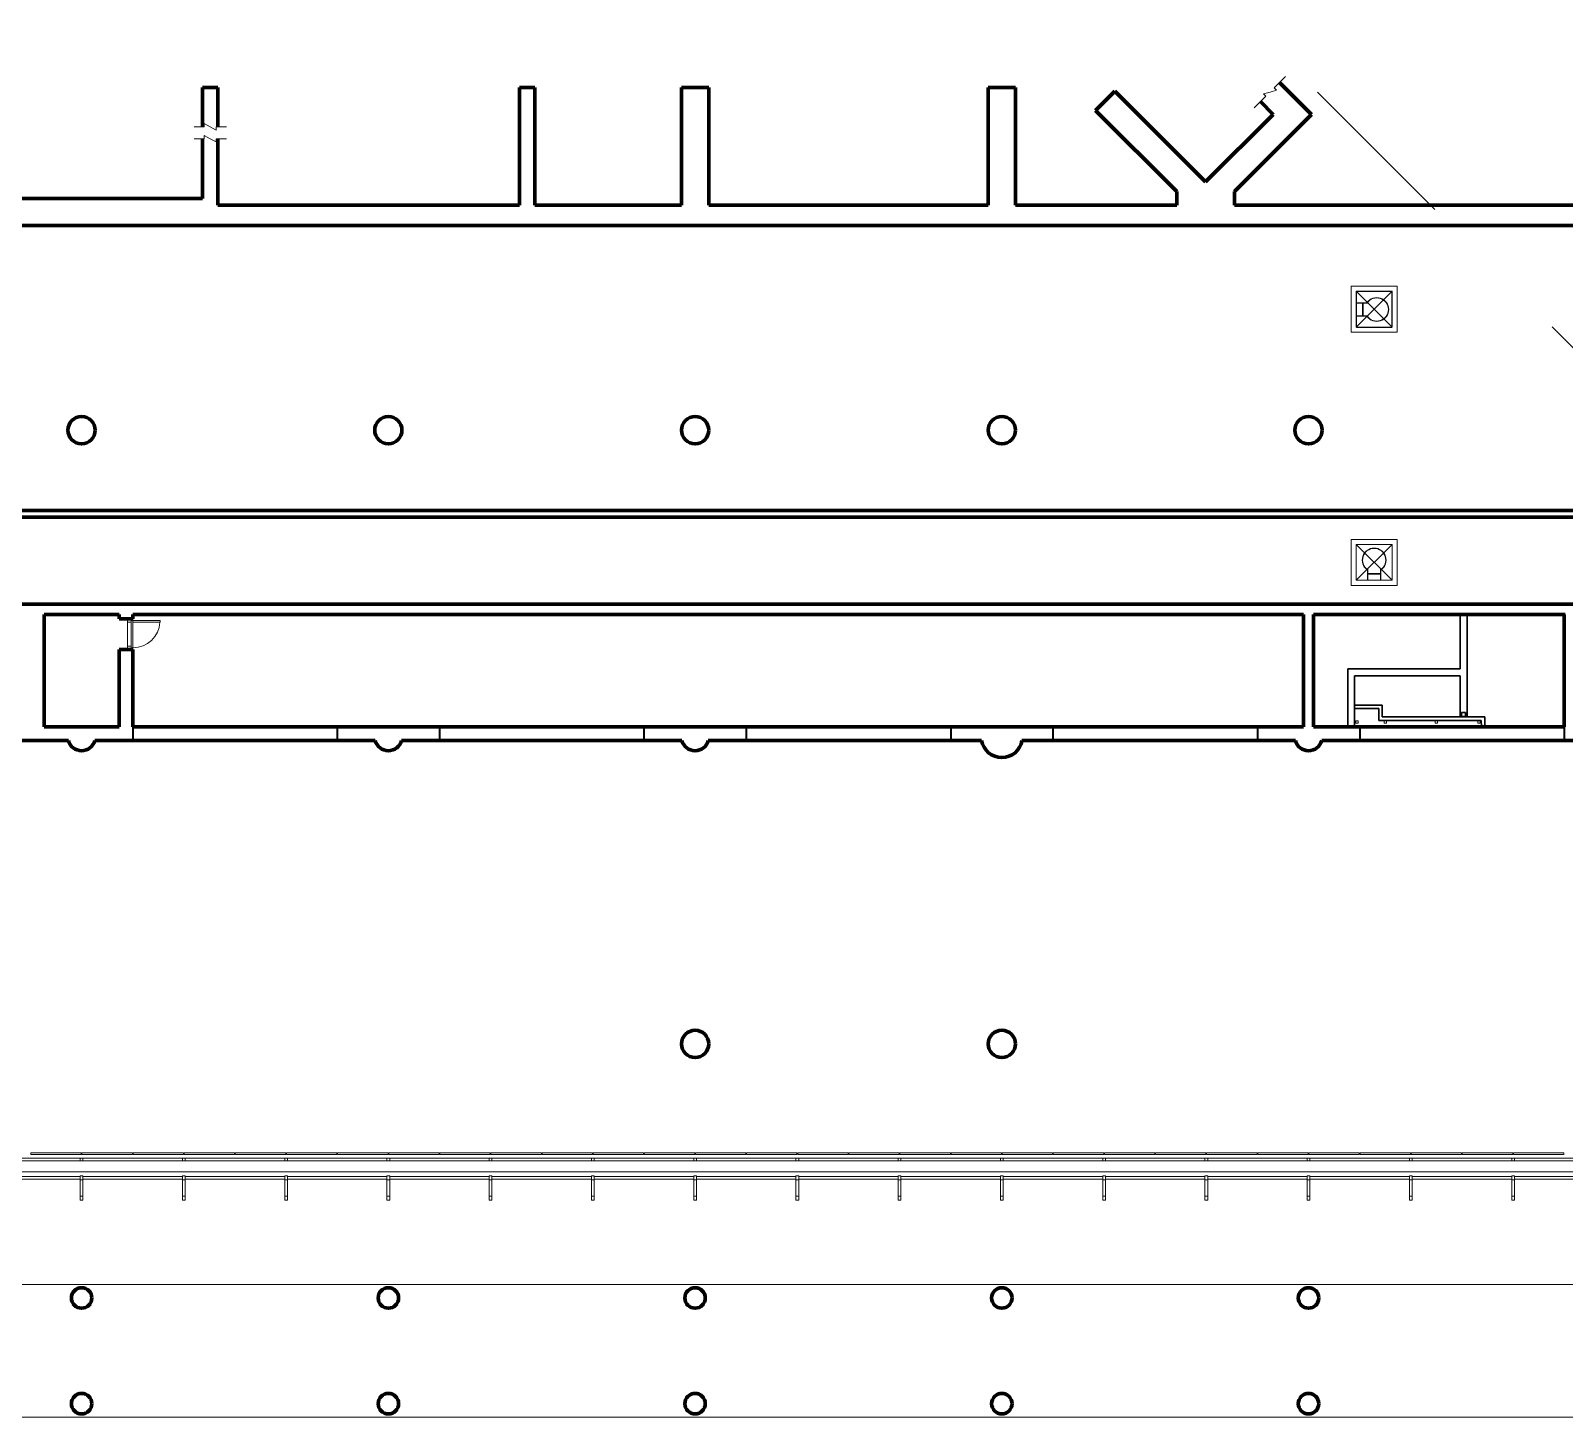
# Model space of a CAD drawing. Header units: metres. Extents: x 1807 to 3745, y 842 to 1968.
# Drawn here: x 2581.51 to 2626.51, y 1420.05 to 1460.72 of the extents above; entities that cross this region are included whole.
import ezdxf

# ---------------------------------------------------------------- set-up
doc = ezdxf.new("R2010")
doc.units = ezdxf.units.M
doc.header["$MEASUREMENT"] = 0
doc.linetypes.add('DGN2', pattern=[9.732586, 4.866293, -4.866293])
doc.layers.add('Level 1', color=7, linetype='Continuous', lineweight=0)

msp = doc.modelspace()

# ---------------------------------------------------------------- linework, layer by layer
at = {"layer": 'Level 1', "color": 7, "linetype": 'DGN2', "lineweight": 0}
for p, q in [((2577.973, 1500.208), (2637.79, 1440.392)), ((2620.25, 1453.225), (2621.6, 1453.225)), ((2620.25, 1451.875), (2620.25, 1453.225)), ((2621.45, 1452.025), (2620.4, 1453.075)), ((2620.4, 1452.025), (2621.45, 1453.075)), ((2620.4, 1453.075), (2621.45, 1453.075)), ((2620.4, 1452.025), (2620.4, 1453.075)), ((2620.409, 1452.016), (2620.409, 1453.066)), ((2620.409, 1453.066), (2621.441, 1453.066)), ((2621.441, 1453.066), (2621.441, 1452.016)), ((2621.45, 1453.075), (2621.45, 1452.025)), ((2621.6, 1453.225), (2621.6, 1451.875)), ((2621.6, 1451.875), (2620.25, 1451.875)), ((2621.45, 1452.025), (2620.4, 1452.025)), ((2621.441, 1452.016), (2620.409, 1452.016)), ((2620.25, 1445.8), (2621.6, 1445.8)), ((2620.25, 1444.45), (2620.25, 1445.8)), ((2621.45, 1444.6), (2620.4, 1445.65)), ((2620.4, 1444.6), (2621.45, 1445.65)), ((2620.4, 1445.65), (2621.45, 1445.65)), ((2620.4, 1444.6), (2620.4, 1445.65)), ((2620.4, 1445.65), (2621.45, 1445.65)), ((2620.4, 1444.6), (2620.4, 1445.65)), ((2621.45, 1445.65), (2621.45, 1444.6)), ((2621.45, 1445.65), (2621.45, 1444.6)), ((2621.6, 1445.8), (2621.6, 1444.45)), ((2621.45, 1444.6), (2620.4, 1444.6)), ((2621.45, 1444.6), (2620.4, 1444.6)), ((2621.6, 1444.45), (2620.25, 1444.45))]:
    msp.add_line(p, q, dxfattribs=at)
at = {"layer": 'Level 1', "color": 7, "linetype": 'Continuous', "lineweight": 0}
for p, q in [((2618.328, 1459.379), (2617.992, 1459.043)), ((2617.677, 1458.863), (2617.869, 1458.919)), ((2617.869, 1458.919), (2618.059, 1458.976)), ((2618.059, 1458.976), (2617.992, 1459.043)), ((2617.409, 1458.46), (2617.745, 1458.796)), ((2617.745, 1458.796), (2617.677, 1458.863)), ((2586.3, 1457.9), (2586.6, 1457.9)), ((2586.6, 1457.9), (2586.6, 1457.995)), ((2586.6, 1457.995), (2586.775, 1457.9)), ((2586.6, 1457.55), (2586.6, 1457.645)), ((2586.6, 1457.645), (2586.775, 1457.55)), ((2586.775, 1457.9), (2586.95, 1457.805)), ((2586.95, 1457.805), (2586.95, 1457.9)), ((2587.25, 1457.9), (2586.95, 1457.9)), ((2586.3, 1457.55), (2586.6, 1457.55)), ((2586.775, 1457.55), (2586.95, 1457.455)), ((2586.95, 1457.455), (2586.95, 1457.55)), ((2587.25, 1457.55), (2586.95, 1457.55)), ((2620.579, 1452.741), (2620.409, 1452.741)), ((2620.409, 1452.731), (2620.409, 1452.741)), ((2620.717, 1452.741), (2620.409, 1452.741)), ((2620.409, 1452.731), (2620.409, 1452.741)), ((2620.579, 1452.731), (2620.409, 1452.731)), ((2620.722, 1452.731), (2620.409, 1452.731)), ((2620.609, 1452.741), (2620.579, 1452.741)), ((2620.579, 1452.741), (2620.579, 1452.731)), ((2620.609, 1452.741), (2620.579, 1452.741)), ((2620.579, 1452.741), (2620.579, 1452.731)), ((2620.579, 1452.731), (2620.609, 1452.731)), ((2620.579, 1452.731), (2620.609, 1452.731)), ((2620.584, 1452.731), (2620.584, 1452.351)), ((2620.584, 1452.731), (2620.584, 1452.351)), ((2620.604, 1452.731), (2620.604, 1452.351)), ((2620.604, 1452.731), (2620.604, 1452.351)), ((2620.609, 1452.731), (2620.609, 1452.741)), ((2620.609, 1452.731), (2620.609, 1452.741)), ((2620.579, 1452.351), (2620.409, 1452.351)), ((2620.409, 1452.341), (2620.409, 1452.351)), ((2620.722, 1452.351), (2620.409, 1452.351)), ((2620.409, 1452.341), (2620.409, 1452.351)), ((2620.579, 1452.341), (2620.409, 1452.341)), ((2620.717, 1452.341), (2620.409, 1452.341)), ((2620.579, 1452.341), (2620.579, 1452.351)), ((2620.579, 1452.351), (2620.609, 1452.351)), ((2620.579, 1452.341), (2620.579, 1452.351)), ((2620.579, 1452.351), (2620.609, 1452.351)), ((2620.609, 1452.341), (2620.579, 1452.341)), ((2620.609, 1452.341), (2620.579, 1452.341)), ((2620.609, 1452.351), (2620.609, 1452.341)), ((2620.609, 1452.351), (2620.609, 1452.341)), ((2620.725, 1444.908), (2620.725, 1444.6)), ((2620.735, 1444.8), (2620.725, 1444.8)), ((2620.725, 1444.8), (2620.725, 1444.77)), ((2620.725, 1444.77), (2620.735, 1444.77)), ((2620.735, 1444.6), (2620.725, 1444.6)), ((2620.735, 1444.913), (2620.735, 1444.6)), ((2620.735, 1444.77), (2620.735, 1444.8)), ((2620.735, 1444.795), (2621.115, 1444.795)), ((2620.735, 1444.775), (2621.115, 1444.775)), ((2621.115, 1444.913), (2621.115, 1444.6)), ((2621.115, 1444.8), (2621.125, 1444.8)), ((2621.115, 1444.77), (2621.115, 1444.8)), ((2621.125, 1444.77), (2621.115, 1444.77)), ((2621.125, 1444.6), (2621.115, 1444.6)), ((2621.125, 1444.908), (2621.125, 1444.6)), ((2621.125, 1444.8), (2621.125, 1444.77)), ((2584.5, 1443.47), (2584.35, 1443.47)), ((2584.35, 1443.47), (2584.35, 1443.37)), ((2584.5, 1443.47), (2584.35, 1443.47)), ((2584.35, 1443.47), (2584.35, 1443.37)), ((2584.35, 1442.67), (2584.35, 1443.37)), ((2584.35, 1443.37), (2584.45, 1443.37)), ((2584.35, 1443.37), (2584.45, 1443.37)), ((2584.45, 1443.37), (2584.45, 1443.42)), ((2584.45, 1443.42), (2584.5, 1443.42)), ((2584.45, 1443.37), (2584.45, 1443.42)), ((2584.45, 1443.42), (2584.5, 1443.42)), ((2584.5, 1443.42), (2584.45, 1443.42)), ((2584.45, 1443.42), (2584.45, 1442.62)), ((2584.5, 1443.42), (2584.5, 1443.47)), ((2584.5, 1443.42), (2584.5, 1443.47)), ((2584.5, 1443.42), (2585.3, 1443.42)), ((2584.5, 1443.37), (2584.5, 1443.42)), ((2584.5, 1442.62), (2584.5, 1443.42)), ((2585.3, 1443.37), (2584.5, 1443.37)), ((2585.3, 1443.42), (2585.3, 1443.37)), ((2624.179, 1443.6), (2624.179, 1443.6)), ((2584.35, 1442.57), (2584.35, 1442.67)), ((2584.35, 1442.67), (2584.45, 1442.67)), ((2584.45, 1442.67), (2584.35, 1442.67)), ((2584.35, 1442.67), (2584.35, 1442.57)), ((2584.5, 1442.57), (2584.35, 1442.57)), ((2584.35, 1442.57), (2584.5, 1442.57)), ((2584.45, 1442.67), (2584.45, 1442.62)), ((2584.45, 1442.62), (2584.45, 1442.67)), ((2584.45, 1442.62), (2584.5, 1442.62)), ((2584.5, 1442.62), (2584.45, 1442.62)), ((2584.45, 1442.62), (2584.5, 1442.62)), ((2584.5, 1442.62), (2584.5, 1442.57)), ((2584.5, 1442.57), (2584.5, 1442.62)), ((2580.04, 1427.65), (2582.96, 1427.65)), ((2580.04, 1427.57), (2582.96, 1427.57)), ((2581.51, 1427.76), (2582.99, 1427.76)), ((2583.01, 1427.76), (2584.49, 1427.76)), ((2583.04, 1427.65), (2585.96, 1427.65)), ((2583.04, 1427.57), (2585.96, 1427.57)), ((2584.51, 1427.76), (2585.99, 1427.76)), ((2586.01, 1427.76), (2587.49, 1427.76)), ((2586.04, 1427.65), (2588.96, 1427.65)), ((2586.04, 1427.57), (2588.96, 1427.57)), ((2587.51, 1427.76), (2588.99, 1427.76)), ((2589.01, 1427.76), (2590.49, 1427.76)), ((2589.04, 1427.65), (2591.96, 1427.65)), ((2589.04, 1427.57), (2591.96, 1427.57)), ((2590.51, 1427.76), (2591.99, 1427.76)), ((2592.01, 1427.76), (2593.49, 1427.76)), ((2592.04, 1427.65), (2594.96, 1427.65)), ((2592.04, 1427.57), (2594.96, 1427.57)), ((2593.51, 1427.76), (2594.99, 1427.76)), ((2595.01, 1427.76), (2596.49, 1427.76)), ((2595.04, 1427.65), (2597.96, 1427.65)), ((2595.04, 1427.57), (2597.96, 1427.57)), ((2596.51, 1427.76), (2597.99, 1427.76)), ((2598.01, 1427.76), (2599.49, 1427.76)), ((2598.04, 1427.65), (2600.96, 1427.65)), ((2598.04, 1427.57), (2600.96, 1427.57)), ((2599.51, 1427.76), (2600.99, 1427.76)), ((2601.01, 1427.76), (2602.49, 1427.76)), ((2601.04, 1427.65), (2603.96, 1427.65)), ((2601.04, 1427.57), (2603.96, 1427.57)), ((2602.51, 1427.76), (2603.99, 1427.76)), ((2604.01, 1427.76), (2605.49, 1427.76)), ((2604.04, 1427.65), (2606.96, 1427.65)), ((2604.04, 1427.57), (2606.96, 1427.57)), ((2605.51, 1427.76), (2606.99, 1427.76)), ((2607.01, 1427.76), (2608.49, 1427.76)), ((2607.04, 1427.65), (2609.96, 1427.65)), ((2607.04, 1427.57), (2609.96, 1427.57)), ((2608.51, 1427.76), (2609.99, 1427.76)), ((2610.01, 1427.76), (2611.49, 1427.76)), ((2610.04, 1427.65), (2612.96, 1427.65)), ((2610.04, 1427.57), (2612.96, 1427.57)), ((2611.51, 1427.76), (2612.99, 1427.76)), ((2613.01, 1427.76), (2614.49, 1427.76)), ((2613.04, 1427.65), (2615.96, 1427.65)), ((2613.04, 1427.57), (2615.96, 1427.57)), ((2614.51, 1427.76), (2615.99, 1427.76)), ((2616.01, 1427.76), (2617.49, 1427.76)), ((2616.04, 1427.65), (2618.96, 1427.65)), ((2616.04, 1427.57), (2618.96, 1427.57)), ((2617.51, 1427.76), (2618.99, 1427.76)), ((2619.01, 1427.76), (2620.49, 1427.76)), ((2619.04, 1427.65), (2621.96, 1427.65)), ((2619.04, 1427.57), (2621.96, 1427.57)), ((2620.51, 1427.76), (2621.99, 1427.76)), ((2622.01, 1427.76), (2623.49, 1427.76)), ((2622.04, 1427.65), (2624.96, 1427.65)), ((2622.04, 1427.57), (2624.96, 1427.57)), ((2623.51, 1427.76), (2624.99, 1427.76)), ((2625.01, 1427.76), (2626.49, 1427.76)), ((2625.04, 1427.65), (2627.96, 1427.65)), ((2625.04, 1427.57), (2627.96, 1427.57)), ((2580.04, 1427.115), (2582.96, 1427.115)), ((2580.04, 1427.035), (2582.96, 1427.035)), ((2582.96, 1426.535), (2582.96, 1427.015)), ((2583.04, 1427.115), (2585.96, 1427.115)), ((2583.04, 1427.035), (2585.96, 1427.035)), ((2583.04, 1426.535), (2583.04, 1427.015)), ((2585.96, 1426.535), (2585.96, 1427.015)), ((2586.04, 1427.115), (2588.96, 1427.115)), ((2586.04, 1427.035), (2588.96, 1427.035)), ((2586.04, 1426.535), (2586.04, 1427.015)), ((2588.96, 1426.535), (2588.96, 1427.015)), ((2589.04, 1427.115), (2591.96, 1427.115)), ((2589.04, 1427.035), (2591.96, 1427.035)), ((2589.04, 1426.535), (2589.04, 1427.015)), ((2591.96, 1426.535), (2591.96, 1427.015)), ((2592.04, 1427.115), (2594.96, 1427.115)), ((2592.04, 1427.035), (2594.96, 1427.035)), ((2592.04, 1426.535), (2592.04, 1427.015)), ((2594.96, 1426.535), (2594.96, 1427.015)), ((2595.04, 1427.115), (2597.96, 1427.115)), ((2595.04, 1427.035), (2597.96, 1427.035)), ((2595.04, 1426.535), (2595.04, 1427.015)), ((2597.96, 1426.535), (2597.96, 1427.015)), ((2598.04, 1427.115), (2600.96, 1427.115)), ((2598.04, 1427.035), (2600.96, 1427.035)), ((2598.04, 1426.535), (2598.04, 1427.015)), ((2600.96, 1426.535), (2600.96, 1427.015)), ((2601.04, 1427.115), (2603.96, 1427.115)), ((2601.04, 1427.035), (2603.96, 1427.035)), ((2601.04, 1426.535), (2601.04, 1427.015)), ((2603.96, 1426.535), (2603.96, 1427.015)), ((2604.04, 1427.115), (2606.96, 1427.115)), ((2604.04, 1427.035), (2606.96, 1427.035)), ((2604.04, 1426.535), (2604.04, 1427.015)), ((2606.96, 1426.535), (2606.96, 1427.015)), ((2607.04, 1427.115), (2609.96, 1427.115)), ((2607.04, 1427.035), (2609.96, 1427.035)), ((2607.04, 1426.535), (2607.04, 1427.015)), ((2609.96, 1426.535), (2609.96, 1427.015)), ((2610.04, 1427.115), (2612.96, 1427.115)), ((2610.04, 1427.035), (2612.96, 1427.035)), ((2610.04, 1426.535), (2610.04, 1427.015)), ((2612.96, 1426.535), (2612.96, 1427.015)), ((2613.04, 1427.115), (2615.96, 1427.115)), ((2613.04, 1427.035), (2615.96, 1427.035)), ((2613.04, 1426.535), (2613.04, 1427.015)), ((2615.96, 1426.535), (2615.96, 1427.015)), ((2616.04, 1427.115), (2618.96, 1427.115)), ((2616.04, 1427.035), (2618.96, 1427.035)), ((2616.04, 1426.535), (2616.04, 1427.015)), ((2618.96, 1426.535), (2618.96, 1427.015)), ((2619.04, 1427.115), (2621.96, 1427.115)), ((2619.04, 1427.035), (2621.96, 1427.035)), ((2619.04, 1426.535), (2619.04, 1427.015)), ((2621.96, 1426.535), (2621.96, 1427.015)), ((2622.04, 1427.115), (2624.96, 1427.115)), ((2622.04, 1427.035), (2624.96, 1427.035)), ((2622.04, 1426.535), (2622.04, 1427.015)), ((2624.96, 1426.535), (2624.96, 1427.015)), ((2625.04, 1427.115), (2627.96, 1427.115)), ((2625.04, 1427.035), (2627.96, 1427.035)), ((2625.04, 1426.535), (2625.04, 1427.015))]:
    msp.add_line(p, q, dxfattribs=at)
at = {"layer": 'Level 1', "color": 7, "linetype": 'Continuous', "lineweight": 70}
for p, q in [((2586.55, 1459.05), (2586.55, 1457.9)), ((2586.55, 1459.05), (2587, 1459.05)), ((2587, 1459.05), (2587, 1457.9)), ((2595.85, 1459.05), (2595.85, 1455.6)), ((2595.85, 1459.05), (2596.3, 1459.05)), ((2596.3, 1459.05), (2596.3, 1455.6)), ((2600.6, 1459.05), (2601.4, 1459.05)), ((2600.6, 1455.6), (2600.6, 1459.05)), ((2601.4, 1455.6), (2601.4, 1459.05)), ((2609.6, 1459.05), (2610.4, 1459.05)), ((2610.4, 1459.05), (2609.6, 1459.05)), ((2609.6, 1455.6), (2609.6, 1459.05)), ((2610.4, 1455.6), (2610.4, 1459.05)), ((2613.319, 1458.944), (2612.753, 1458.378)), ((2615.979, 1456.284), (2613.319, 1458.944)), ((2619.09, 1458.264), (2618.151, 1459.202)), ((2617.959, 1458.264), (2617.586, 1458.637)), ((2615.131, 1456), (2612.753, 1458.378)), ((2617.959, 1458.264), (2615.979, 1456.284)), ((2619.09, 1458.264), (2616.827, 1456)), ((2586.55, 1457.55), (2586.55, 1455.8)), ((2587, 1457.55), (2587, 1455.6)), ((2579.45, 1455.8), (2586.55, 1455.8)), ((2615.131, 1456), (2615.131, 1455.6)), ((2616.827, 1456), (2616.827, 1455.6)), ((2587, 1455.6), (2595.85, 1455.6)), ((2596.3, 1455.6), (2600.6, 1455.6)), ((2601.4, 1455.6), (2609.6, 1455.6)), ((2610.4, 1455.6), (2615.131, 1455.6)), ((2616.827, 1455.6), (2639.5, 1455.6)), ((2565.5, 1455), (2639.5, 1455)), ((2565.5, 1446.65), (2639.5, 1446.65)), ((2565.5, 1446.45), (2639.5, 1446.45)), ((2639.5, 1443.9), (2565.5, 1443.9)), ((2581.9, 1443.6), (2581.9, 1440.3)), ((2581.9, 1443.6), (2584.1, 1443.6)), ((2584.1, 1443.6), (2584.1, 1443.47)), ((2584.5, 1443.47), (2584.1, 1443.47)), ((2584.5, 1443.6), (2618.85, 1443.6)), ((2584.5, 1443.6), (2584.5, 1443.47)), ((2618.85, 1443.6), (2618.85, 1440.3)), ((2619.15, 1443.6), (2619.15, 1440.3)), ((2619.15, 1443.6), (2626.528, 1443.6)), ((2626.5, 1443.6), (2626.5, 1440.3)), ((2584.5, 1442.57), (2584.1, 1442.57)), ((2584.1, 1442.57), (2584.1, 1440.3)), ((2584.5, 1442.57), (2584.5, 1440.3)), ((2581.9, 1440.3), (2584.1, 1440.3)), ((2584.5, 1440.3), (2618.85, 1440.3)), ((2619.15, 1440.3), (2626.5, 1440.3)), ((2574.592, 1439.9), (2582.613, 1439.9)), ((2583.387, 1439.9), (2591.613, 1439.9)), ((2592.387, 1439.9), (2600.613, 1439.9)), ((2601.387, 1439.9), (2609.408, 1439.9)), ((2610.592, 1439.9), (2618.613, 1439.9)), ((2619.387, 1439.9), (2627.613, 1439.9))]:
    msp.add_line(p, q, dxfattribs=at)
at = {"layer": 'Level 1', "color": 7, "linetype": 'Continuous', "lineweight": 13}
for p, q in [((2549.25, 1455), (2655, 1455)), ((2620.39, 1440.48), (2620.46, 1440.48)), ((2620.39, 1440.41), (2620.39, 1440.48)), ((2620.46, 1440.48), (2620.46, 1440.41)), ((2621.215, 1440.48), (2621.285, 1440.48)), ((2621.215, 1440.41), (2621.215, 1440.48)), ((2621.285, 1440.48), (2621.285, 1440.41)), ((2622.715, 1440.48), (2622.785, 1440.48)), ((2622.715, 1440.41), (2622.715, 1440.48)), ((2622.785, 1440.48), (2622.785, 1440.41)), ((2623.965, 1440.48), (2624.035, 1440.48)), ((2623.965, 1440.41), (2623.965, 1440.48)), ((2624.035, 1440.48), (2624.035, 1440.41)), ((2620.46, 1440.41), (2620.39, 1440.41)), ((2620.475, 1440.3), (2620.425, 1440.3)), ((2621.285, 1440.41), (2621.215, 1440.41)), ((2622.785, 1440.41), (2622.715, 1440.41)), ((2624.035, 1440.41), (2623.965, 1440.41)), ((2581.51, 1427.76), (2581.51, 1427.81)), ((2581.51, 1427.81), (2582.99, 1427.81)), ((2582.96, 1427.65), (2583.04, 1427.65)), ((2582.96, 1427.57), (2582.96, 1427.65)), ((2583.04, 1427.57), (2582.96, 1427.57)), ((2582.99, 1427.81), (2582.99, 1427.76)), ((2583.01, 1427.76), (2583.01, 1427.81)), ((2583.01, 1427.81), (2584.49, 1427.81)), ((2583.04, 1427.65), (2583.04, 1427.57)), ((2584.49, 1427.81), (2584.49, 1427.76)), ((2584.51, 1427.76), (2584.51, 1427.81)), ((2584.51, 1427.81), (2585.99, 1427.81)), ((2585.96, 1427.65), (2586.04, 1427.65)), ((2585.96, 1427.57), (2585.96, 1427.65)), ((2586.04, 1427.57), (2585.96, 1427.57)), ((2585.99, 1427.81), (2585.99, 1427.76)), ((2586.01, 1427.76), (2586.01, 1427.81)), ((2586.01, 1427.81), (2587.49, 1427.81)), ((2586.04, 1427.65), (2586.04, 1427.57)), ((2587.49, 1427.81), (2587.49, 1427.76)), ((2587.51, 1427.76), (2587.51, 1427.81)), ((2587.51, 1427.81), (2588.99, 1427.81)), ((2588.96, 1427.65), (2589.04, 1427.65)), ((2588.96, 1427.57), (2588.96, 1427.65)), ((2589.04, 1427.57), (2588.96, 1427.57)), ((2588.99, 1427.81), (2588.99, 1427.76)), ((2589.01, 1427.76), (2589.01, 1427.81)), ((2589.01, 1427.81), (2590.49, 1427.81)), ((2589.04, 1427.65), (2589.04, 1427.57)), ((2590.49, 1427.81), (2590.49, 1427.76)), ((2590.51, 1427.76), (2590.51, 1427.81)), ((2590.51, 1427.81), (2591.99, 1427.81)), ((2591.96, 1427.65), (2592.04, 1427.65)), ((2591.96, 1427.57), (2591.96, 1427.65)), ((2592.04, 1427.57), (2591.96, 1427.57)), ((2591.99, 1427.81), (2591.99, 1427.76)), ((2592.01, 1427.76), (2592.01, 1427.81)), ((2592.01, 1427.81), (2593.49, 1427.81)), ((2592.04, 1427.65), (2592.04, 1427.57)), ((2593.49, 1427.81), (2593.49, 1427.76)), ((2593.51, 1427.76), (2593.51, 1427.81)), ((2593.51, 1427.81), (2594.99, 1427.81)), ((2594.96, 1427.65), (2595.04, 1427.65)), ((2594.96, 1427.57), (2594.96, 1427.65)), ((2595.04, 1427.57), (2594.96, 1427.57)), ((2594.99, 1427.81), (2594.99, 1427.76)), ((2595.01, 1427.76), (2595.01, 1427.81)), ((2595.01, 1427.81), (2596.49, 1427.81)), ((2595.04, 1427.65), (2595.04, 1427.57)), ((2596.49, 1427.81), (2596.49, 1427.76)), ((2596.51, 1427.76), (2596.51, 1427.81)), ((2596.51, 1427.81), (2597.99, 1427.81)), ((2597.96, 1427.65), (2598.04, 1427.65)), ((2597.96, 1427.57), (2597.96, 1427.65)), ((2598.04, 1427.57), (2597.96, 1427.57)), ((2597.99, 1427.81), (2597.99, 1427.76)), ((2598.01, 1427.76), (2598.01, 1427.81)), ((2598.01, 1427.81), (2599.49, 1427.81)), ((2598.04, 1427.65), (2598.04, 1427.57)), ((2599.49, 1427.81), (2599.49, 1427.76)), ((2599.51, 1427.76), (2599.51, 1427.81)), ((2599.51, 1427.81), (2600.99, 1427.81)), ((2600.96, 1427.65), (2601.04, 1427.65)), ((2600.96, 1427.57), (2600.96, 1427.65)), ((2601.04, 1427.57), (2600.96, 1427.57)), ((2600.99, 1427.81), (2600.99, 1427.76)), ((2601.01, 1427.76), (2601.01, 1427.81)), ((2601.01, 1427.81), (2602.49, 1427.81)), ((2601.04, 1427.65), (2601.04, 1427.57)), ((2602.49, 1427.81), (2602.49, 1427.76)), ((2602.51, 1427.76), (2602.51, 1427.81)), ((2602.51, 1427.81), (2603.99, 1427.81)), ((2603.96, 1427.65), (2604.04, 1427.65)), ((2603.96, 1427.57), (2603.96, 1427.65)), ((2604.04, 1427.57), (2603.96, 1427.57)), ((2603.99, 1427.81), (2603.99, 1427.76)), ((2604.01, 1427.76), (2604.01, 1427.81)), ((2604.01, 1427.81), (2605.49, 1427.81)), ((2604.04, 1427.65), (2604.04, 1427.57)), ((2605.49, 1427.81), (2605.49, 1427.76)), ((2605.51, 1427.76), (2605.51, 1427.81)), ((2605.51, 1427.81), (2606.99, 1427.81)), ((2606.96, 1427.65), (2607.04, 1427.65)), ((2606.96, 1427.57), (2606.96, 1427.65)), ((2607.04, 1427.57), (2606.96, 1427.57)), ((2606.99, 1427.81), (2606.99, 1427.76)), ((2607.01, 1427.76), (2607.01, 1427.81)), ((2607.01, 1427.81), (2608.49, 1427.81)), ((2607.04, 1427.65), (2607.04, 1427.57)), ((2608.49, 1427.81), (2608.49, 1427.76)), ((2608.51, 1427.76), (2608.51, 1427.81)), ((2608.51, 1427.81), (2609.99, 1427.81)), ((2609.96, 1427.65), (2610.04, 1427.65)), ((2609.96, 1427.57), (2609.96, 1427.65)), ((2610.04, 1427.57), (2609.96, 1427.57)), ((2609.99, 1427.81), (2609.99, 1427.76)), ((2610.01, 1427.76), (2610.01, 1427.81)), ((2610.01, 1427.81), (2611.49, 1427.81)), ((2610.04, 1427.65), (2610.04, 1427.57)), ((2611.49, 1427.81), (2611.49, 1427.76)), ((2611.51, 1427.76), (2611.51, 1427.81)), ((2611.51, 1427.81), (2612.99, 1427.81)), ((2612.96, 1427.65), (2613.04, 1427.65)), ((2612.96, 1427.57), (2612.96, 1427.65)), ((2613.04, 1427.57), (2612.96, 1427.57)), ((2612.99, 1427.81), (2612.99, 1427.76)), ((2613.01, 1427.76), (2613.01, 1427.81)), ((2613.01, 1427.81), (2614.49, 1427.81)), ((2613.04, 1427.65), (2613.04, 1427.57)), ((2614.49, 1427.81), (2614.49, 1427.76)), ((2614.51, 1427.76), (2614.51, 1427.81)), ((2614.51, 1427.81), (2615.99, 1427.81)), ((2615.96, 1427.65), (2616.04, 1427.65)), ((2615.96, 1427.57), (2615.96, 1427.65)), ((2616.04, 1427.57), (2615.96, 1427.57)), ((2615.99, 1427.81), (2615.99, 1427.76)), ((2616.01, 1427.76), (2616.01, 1427.81)), ((2616.01, 1427.81), (2617.49, 1427.81)), ((2616.04, 1427.65), (2616.04, 1427.57)), ((2617.49, 1427.81), (2617.49, 1427.76)), ((2617.51, 1427.76), (2617.51, 1427.81)), ((2617.51, 1427.81), (2618.99, 1427.81)), ((2618.96, 1427.65), (2619.04, 1427.65)), ((2618.96, 1427.57), (2618.96, 1427.65)), ((2619.04, 1427.57), (2618.96, 1427.57)), ((2618.99, 1427.81), (2618.99, 1427.76)), ((2619.01, 1427.76), (2619.01, 1427.81)), ((2619.01, 1427.81), (2620.49, 1427.81)), ((2619.04, 1427.65), (2619.04, 1427.57)), ((2620.49, 1427.81), (2620.49, 1427.76)), ((2620.51, 1427.76), (2620.51, 1427.81)), ((2620.51, 1427.81), (2621.99, 1427.81)), ((2621.96, 1427.65), (2622.04, 1427.65)), ((2621.96, 1427.57), (2621.96, 1427.65)), ((2622.04, 1427.57), (2621.96, 1427.57)), ((2621.99, 1427.81), (2621.99, 1427.76)), ((2622.01, 1427.76), (2622.01, 1427.81)), ((2622.01, 1427.81), (2623.49, 1427.81)), ((2622.04, 1427.65), (2622.04, 1427.57)), ((2623.49, 1427.81), (2623.49, 1427.76)), ((2623.51, 1427.76), (2623.51, 1427.81)), ((2623.51, 1427.81), (2624.99, 1427.81)), ((2624.96, 1427.65), (2625.04, 1427.65)), ((2624.96, 1427.57), (2624.96, 1427.65)), ((2625.04, 1427.57), (2624.96, 1427.57)), ((2624.99, 1427.81), (2624.99, 1427.76)), ((2625.01, 1427.76), (2625.01, 1427.81)), ((2625.01, 1427.81), (2626.49, 1427.81)), ((2625.04, 1427.65), (2625.04, 1427.57)), ((2626.49, 1427.81), (2626.49, 1427.76)), ((2567.79, 1427.25), (2634.21, 1427.25)), ((2582.96, 1427.135), (2583.04, 1427.135)), ((2582.96, 1427.015), (2582.96, 1427.135)), ((2583.04, 1427.015), (2582.96, 1427.015)), ((2583.04, 1427.135), (2583.04, 1427.015)), ((2585.96, 1427.135), (2586.04, 1427.135)), ((2585.96, 1427.015), (2585.96, 1427.135)), ((2586.04, 1427.015), (2585.96, 1427.015)), ((2586.04, 1427.135), (2586.04, 1427.015)), ((2588.96, 1427.135), (2589.04, 1427.135)), ((2588.96, 1427.015), (2588.96, 1427.135)), ((2589.04, 1427.015), (2588.96, 1427.015)), ((2589.04, 1427.135), (2589.04, 1427.015)), ((2591.96, 1427.135), (2592.04, 1427.135)), ((2591.96, 1427.015), (2591.96, 1427.135)), ((2592.04, 1427.015), (2591.96, 1427.015)), ((2592.04, 1427.135), (2592.04, 1427.015)), ((2594.96, 1427.135), (2595.04, 1427.135)), ((2594.96, 1427.015), (2594.96, 1427.135)), ((2595.04, 1427.015), (2594.96, 1427.015)), ((2595.04, 1427.135), (2595.04, 1427.015)), ((2597.96, 1427.135), (2598.04, 1427.135)), ((2597.96, 1427.015), (2597.96, 1427.135)), ((2598.04, 1427.015), (2597.96, 1427.015)), ((2598.04, 1427.135), (2598.04, 1427.015)), ((2600.96, 1427.135), (2601.04, 1427.135)), ((2600.96, 1427.015), (2600.96, 1427.135)), ((2601.04, 1427.015), (2600.96, 1427.015)), ((2601.04, 1427.135), (2601.04, 1427.015)), ((2603.96, 1427.135), (2604.04, 1427.135)), ((2603.96, 1427.015), (2603.96, 1427.135)), ((2604.04, 1427.015), (2603.96, 1427.015)), ((2604.04, 1427.135), (2604.04, 1427.015)), ((2606.96, 1427.135), (2607.04, 1427.135)), ((2606.96, 1427.015), (2606.96, 1427.135)), ((2607.04, 1427.015), (2606.96, 1427.015)), ((2607.04, 1427.135), (2607.04, 1427.015)), ((2609.96, 1427.135), (2610.04, 1427.135)), ((2609.96, 1427.015), (2609.96, 1427.135)), ((2610.04, 1427.015), (2609.96, 1427.015)), ((2610.04, 1427.135), (2610.04, 1427.015)), ((2612.96, 1427.135), (2613.04, 1427.135)), ((2612.96, 1427.015), (2612.96, 1427.135)), ((2613.04, 1427.015), (2612.96, 1427.015)), ((2613.04, 1427.135), (2613.04, 1427.015)), ((2615.96, 1427.135), (2616.04, 1427.135)), ((2615.96, 1427.015), (2615.96, 1427.135)), ((2616.04, 1427.015), (2615.96, 1427.015)), ((2616.04, 1427.135), (2616.04, 1427.015)), ((2618.96, 1427.135), (2619.04, 1427.135)), ((2618.96, 1427.015), (2618.96, 1427.135)), ((2619.04, 1427.015), (2618.96, 1427.015)), ((2619.04, 1427.135), (2619.04, 1427.015)), ((2621.96, 1427.135), (2622.04, 1427.135)), ((2621.96, 1427.015), (2621.96, 1427.135)), ((2622.04, 1427.015), (2621.96, 1427.015)), ((2622.04, 1427.135), (2622.04, 1427.015)), ((2624.96, 1427.135), (2625.04, 1427.135)), ((2624.96, 1427.015), (2624.96, 1427.135)), ((2625.04, 1427.015), (2624.96, 1427.015)), ((2625.04, 1427.135), (2625.04, 1427.015)), ((2582.96, 1426.535), (2583.04, 1426.535)), ((2582.96, 1426.415), (2582.96, 1426.535)), ((2583.04, 1426.535), (2583.04, 1426.415)), ((2585.96, 1426.535), (2586.04, 1426.535)), ((2585.96, 1426.415), (2585.96, 1426.535)), ((2586.04, 1426.535), (2586.04, 1426.415)), ((2588.96, 1426.535), (2589.04, 1426.535)), ((2588.96, 1426.415), (2588.96, 1426.535)), ((2589.04, 1426.535), (2589.04, 1426.415)), ((2591.96, 1426.535), (2592.04, 1426.535)), ((2591.96, 1426.415), (2591.96, 1426.535)), ((2592.04, 1426.535), (2592.04, 1426.415)), ((2594.96, 1426.535), (2595.04, 1426.535)), ((2594.96, 1426.415), (2594.96, 1426.535)), ((2595.04, 1426.535), (2595.04, 1426.415)), ((2597.96, 1426.535), (2598.04, 1426.535)), ((2597.96, 1426.415), (2597.96, 1426.535)), ((2598.04, 1426.535), (2598.04, 1426.415)), ((2600.96, 1426.535), (2601.04, 1426.535)), ((2600.96, 1426.415), (2600.96, 1426.535)), ((2601.04, 1426.535), (2601.04, 1426.415)), ((2603.96, 1426.535), (2604.04, 1426.535)), ((2603.96, 1426.415), (2603.96, 1426.535)), ((2604.04, 1426.535), (2604.04, 1426.415)), ((2606.96, 1426.535), (2607.04, 1426.535)), ((2606.96, 1426.415), (2606.96, 1426.535)), ((2607.04, 1426.535), (2607.04, 1426.415)), ((2609.96, 1426.535), (2610.04, 1426.535)), ((2609.96, 1426.415), (2609.96, 1426.535)), ((2610.04, 1426.535), (2610.04, 1426.415)), ((2612.96, 1426.535), (2613.04, 1426.535)), ((2612.96, 1426.415), (2612.96, 1426.535)), ((2613.04, 1426.535), (2613.04, 1426.415)), ((2615.96, 1426.535), (2616.04, 1426.535)), ((2615.96, 1426.415), (2615.96, 1426.535)), ((2616.04, 1426.535), (2616.04, 1426.415)), ((2618.96, 1426.535), (2619.04, 1426.535)), ((2618.96, 1426.415), (2618.96, 1426.535)), ((2619.04, 1426.535), (2619.04, 1426.415)), ((2621.96, 1426.535), (2622.04, 1426.535)), ((2621.96, 1426.415), (2621.96, 1426.535)), ((2622.04, 1426.535), (2622.04, 1426.415)), ((2624.96, 1426.535), (2625.04, 1426.535)), ((2624.96, 1426.415), (2624.96, 1426.535)), ((2625.04, 1426.535), (2625.04, 1426.415)), ((2583.04, 1426.415), (2582.96, 1426.415)), ((2586.04, 1426.415), (2585.96, 1426.415)), ((2589.04, 1426.415), (2588.96, 1426.415)), ((2592.04, 1426.415), (2591.96, 1426.415)), ((2595.04, 1426.415), (2594.96, 1426.415)), ((2598.04, 1426.415), (2597.96, 1426.415)), ((2601.04, 1426.415), (2600.96, 1426.415)), ((2604.04, 1426.415), (2603.96, 1426.415)), ((2607.04, 1426.415), (2606.96, 1426.415)), ((2610.04, 1426.415), (2609.96, 1426.415)), ((2613.04, 1426.415), (2612.96, 1426.415)), ((2616.04, 1426.415), (2615.96, 1426.415)), ((2619.04, 1426.415), (2618.96, 1426.415)), ((2622.04, 1426.415), (2621.96, 1426.415)), ((2625.04, 1426.415), (2624.96, 1426.415)), ((2636.6, 1423.95), (2549.98, 1423.95)), ((2636.6, 1420.05), (2553.881, 1420.05))]:
    msp.add_line(p, q, dxfattribs=at)
at = {"layer": 'Level 1', "color": 7, "linetype": 'Continuous', "lineweight": 30}
for p, q in [((2623.65, 1443.6), (2623.45, 1443.6)), ((2623.45, 1443.6), (2623.45, 1442)), ((2623.65, 1440.59), (2623.65, 1443.6)), ((2620.15, 1440.3), (2620.15, 1442)), ((2623.45, 1442), (2620.15, 1442)), ((2620.35, 1440.3), (2620.35, 1441.8)), ((2620.35, 1441.8), (2623.45, 1441.8)), ((2623.45, 1440.59), (2623.45, 1441.8)), ((2621.165, 1440.94), (2620.35, 1440.94)), ((2621.165, 1440.59), (2621.165, 1440.94)), ((2621.065, 1440.84), (2620.35, 1440.84)), ((2621.065, 1440.49), (2621.065, 1440.84)), ((2621.065, 1440.49), (2624.069, 1440.49)), ((2621.165, 1440.59), (2624.169, 1440.59)), ((2623.45, 1440.59), (2623.65, 1440.59)), ((2623.489, 1440.606), (2623.489, 1440.726)), ((2623.489, 1440.726), (2623.609, 1440.726)), ((2623.609, 1440.606), (2623.489, 1440.606)), ((2623.609, 1440.726), (2623.609, 1440.606)), ((2624.07, 1440.315), (2624.069, 1440.49)), ((2624.169, 1440.315), (2624.169, 1440.59)), ((2624.169, 1440.315), (2624.07, 1440.315))]:
    msp.add_line(p, q, dxfattribs=at)
at = {"layer": 'Level 1', "color": 7, "linetype": 'DGN2', "lineweight": 40}
for p, q in [((2584.5, 1440.3), (2584.5, 1439.9)), ((2590.5, 1440.3), (2590.5, 1439.9)), ((2593.5, 1440.3), (2593.5, 1439.9)), ((2599.5, 1440.3), (2599.5, 1439.9)), ((2602.5, 1440.3), (2602.5, 1439.9)), ((2608.5, 1440.3), (2608.5, 1439.9)), ((2611.5, 1440.3), (2611.5, 1439.9)), ((2617.5, 1440.3), (2617.5, 1439.9)), ((2620.5, 1440.3), (2620.5, 1439.9)), ((2626.5, 1440.3), (2626.5, 1439.9))]:
    msp.add_line(p, q, dxfattribs=at)
at = {"layer": 'Level 1', "color": 7, "linetype": 'Continuous', "lineweight": 70}
for centre, radius in [((2583, 1449), 0.4), ((2592, 1449), 0.4), ((2601, 1449), 0.4), ((2610, 1449), 0.4), ((2619, 1449), 0.4), ((2601, 1431), 0.4), ((2610, 1431), 0.4), ((2583, 1423.55), 0.3), ((2592, 1423.55), 0.3), ((2601, 1423.55), 0.3), ((2610, 1423.55), 0.3), ((2619, 1423.55), 0.3), ((2583, 1420.45), 0.3), ((2592, 1420.45), 0.3), ((2601, 1420.45), 0.3), ((2610, 1420.45), 0.3), ((2619, 1420.45), 0.3)]:
    msp.add_circle(centre, radius, dxfattribs=at)
at = {"layer": 'Level 1', "color": 7, "linetype": 'Continuous', "lineweight": 0}
for centre, radius, start, end in [((2621.004, 1452.541), 0.35, 214.8497, 145.1501), ((2621.004, 1452.541), 0.34, 213.9745, 146.0255), ((2620.925, 1445.195), 0.35, 304.8497, 235.1501), ((2620.925, 1445.195), 0.34, 303.9745, 236.0255)]:
    msp.add_arc(centre, radius, start, end, dxfattribs=at)
at = {"layer": 'Level 1', "color": 7, "linetype": 'Continuous', "lineweight": 70}
for centre, radius, start, end in [((2583, 1440), 0.4, 194.5, 345.5), ((2592, 1440), 0.4, 194.5, 345.5), ((2601, 1440), 0.4, 194.5, 345.5), ((2610, 1440), 0.6, 189.6, 350.4), ((2619, 1440), 0.4, 194.5, 345.5)]:
    msp.add_arc(centre, radius, start, end, dxfattribs=at)
at = {"layer": 'Level 1', "color": 7, "linetype": 'Continuous', "lineweight": 0}
msp.add_ellipse((2584.5, 1443.406), major_axis=(-0.8, 0), ratio=0.982543, start_param=1.570796, end_param=3.096169, dxfattribs=at)

doc.saveas('drawing.dxf')
